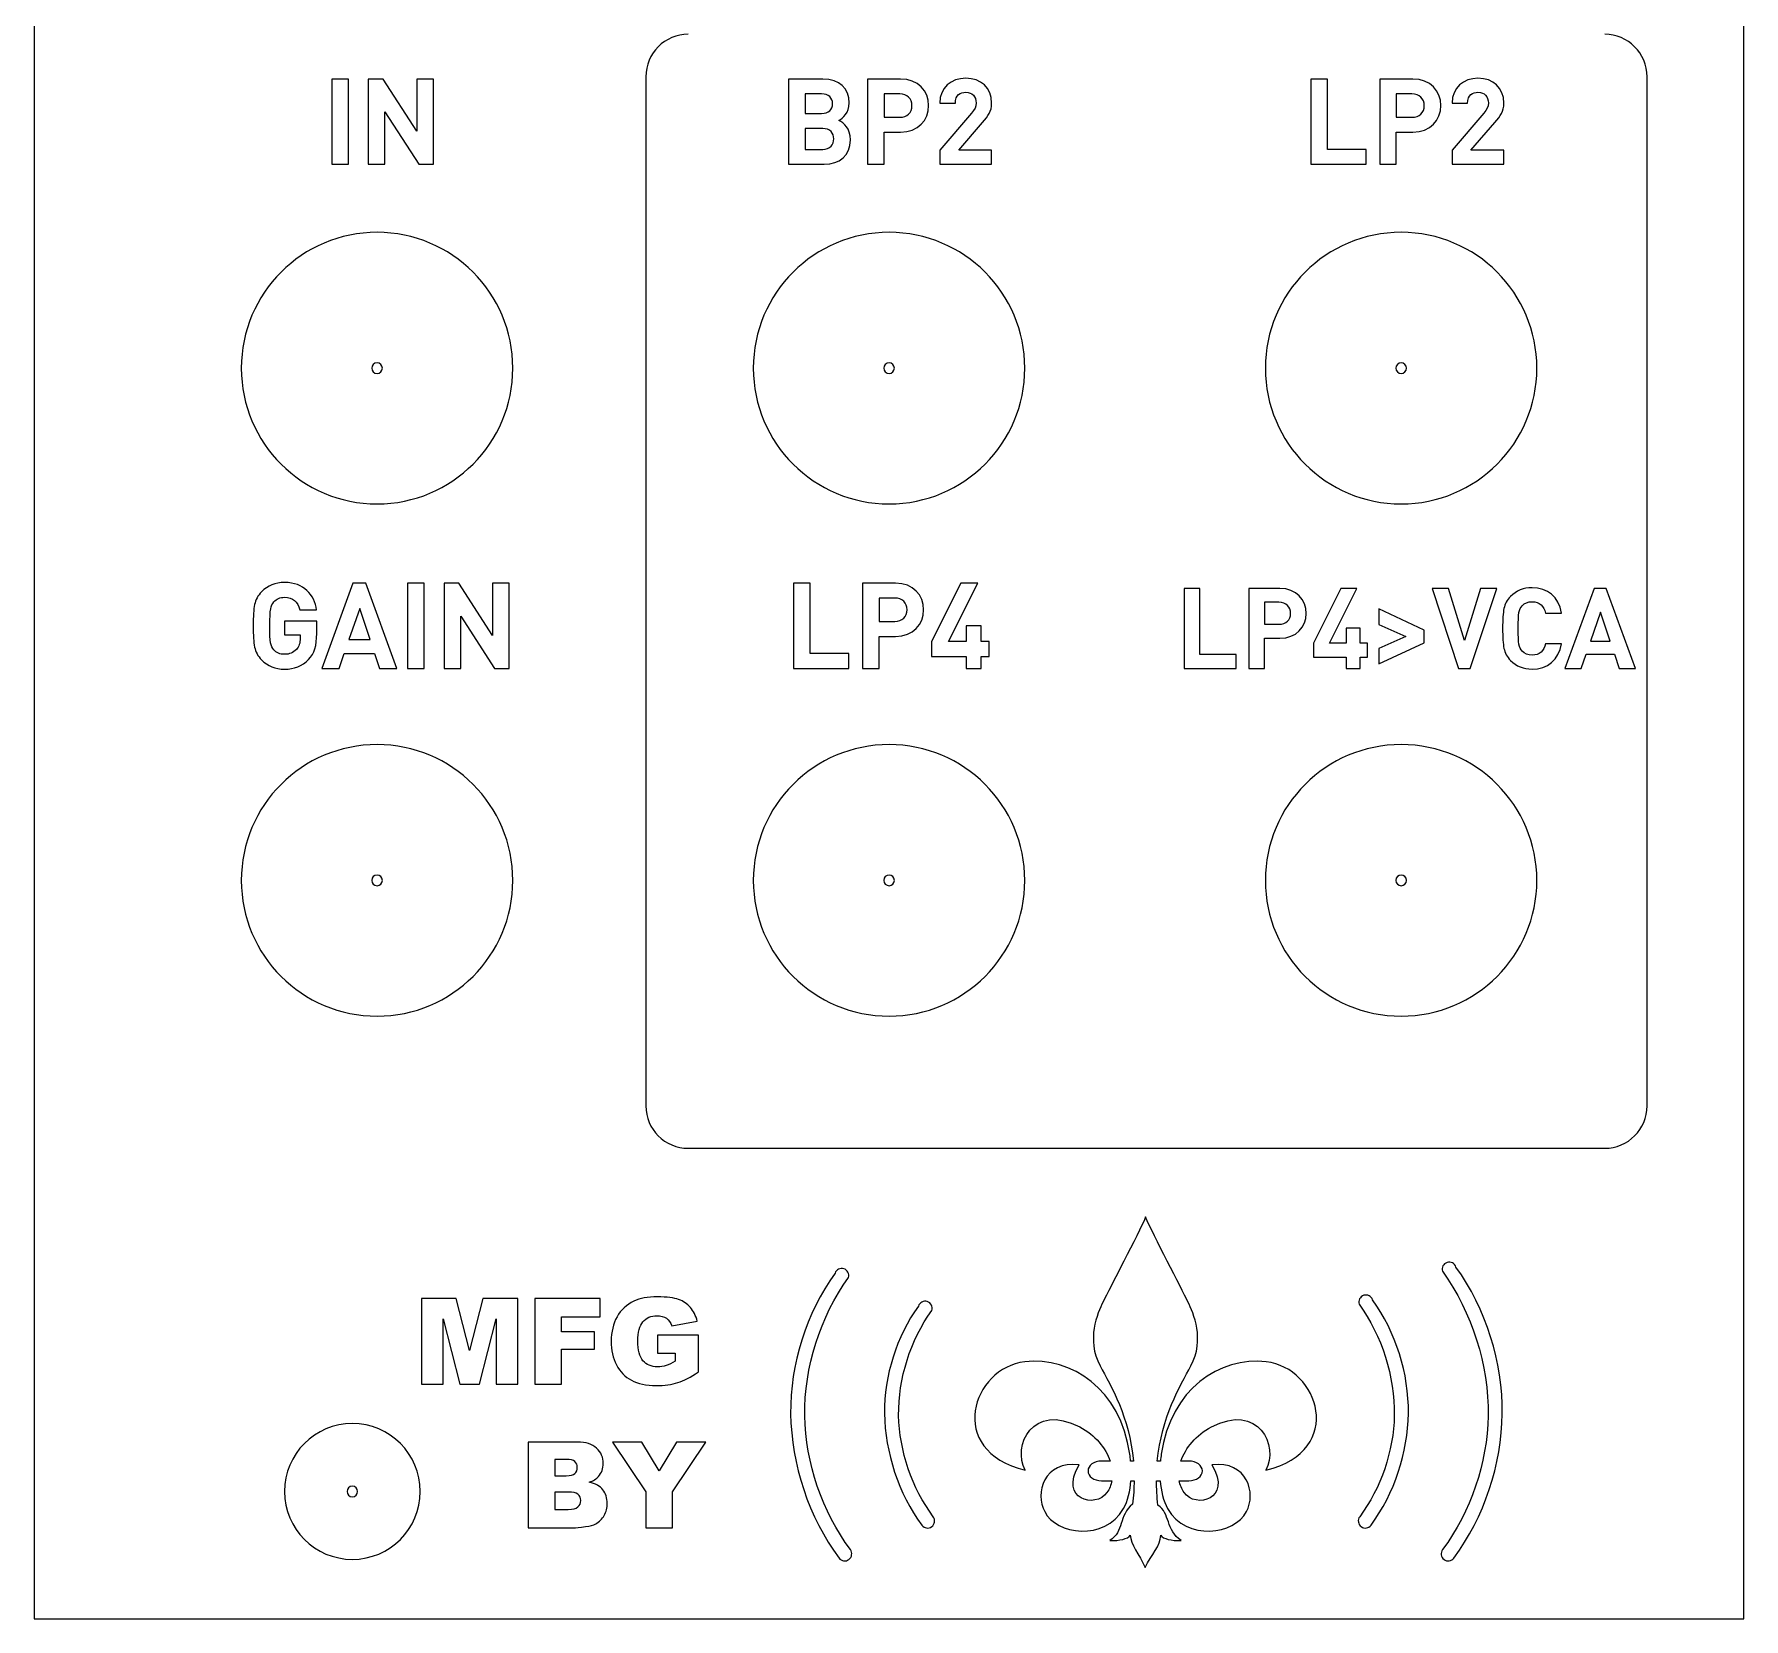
# Model space of a CAD drawing. Header units: millimetres. Extents: x 85 to 125, y -208 to -80.
# Drawn here: x 84.81 to 125.11, y -208.33 to -170.99 of the extents above; entities that cross this region are included whole.
import ezdxf

# ---------------------------------------------------------------- set-up
doc = ezdxf.new("R2010")
doc.units = ezdxf.units.MM

msp = doc.modelspace()

# ---------------------------------------------------------------- linework, layer by layer
at = {"color": 7, "linetype": 'Continuous', "lineweight": 15}
for p, q in [((84.806, -79.826), (84.806, -208.329)), ((125.107, -208.329), (125.107, -79.826)), ((92.213, -172.045), (91.821, -172.045)), ((91.821, -172.045), (91.821, -174.054)), ((92.213, -174.054), (92.213, -172.045)), ((93.032, -172.045), (92.682, -172.045)), ((92.682, -172.045), (92.682, -174.054)), ((93.828, -173.276), (93.032, -172.045)), ((94.22, -172.045), (93.828, -172.045)), ((93.828, -172.045), (93.828, -173.276)), ((94.22, -174.054), (94.22, -172.045)), ((99.224, -171.99), (99.224, -196.242)), ((102.591, -172.045), (102.591, -174.054)), ((103.398, -172.045), (102.591, -172.045)), ((104.449, -172.045), (104.449, -174.054)), ((105.228, -172.045), (104.449, -172.045)), ((115.294, -172.045), (114.901, -172.045)), ((114.901, -172.045), (114.901, -174.054)), ((115.294, -173.705), (115.294, -172.045)), ((116.524, -172.045), (116.524, -174.054)), ((117.303, -172.045), (116.524, -172.045)), ((122.828, -196.242), (122.828, -171.99)), ((103.367, -172.395), (102.984, -172.395)), ((102.984, -172.395), (102.984, -172.858)), ((105.208, -172.395), (104.841, -172.395)), ((104.841, -172.395), (104.841, -172.946)), ((117.283, -172.395), (116.916, -172.395)), ((116.916, -172.395), (116.916, -172.946)), ((93.074, -174.054), (93.074, -172.821)), ((93.074, -172.821), (93.87, -174.054)), ((102.984, -172.858), (103.367, -172.858)), ((106.154, -172.615), (106.521, -172.615)), ((106.905, -172.853), (106.154, -173.724)), ((118.229, -172.615), (118.596, -172.615)), ((118.98, -172.853), (118.229, -173.724)), ((103.393, -173.211), (102.984, -173.211)), ((102.984, -173.211), (102.984, -173.705)), ((104.841, -172.946), (105.208, -172.946)), ((106.6, -173.724), (107.161, -173.073)), ((116.916, -172.946), (117.283, -172.946)), ((118.675, -173.724), (119.237, -173.073)), ((104.841, -173.298), (105.228, -173.298)), ((104.841, -174.054), (104.841, -173.298)), ((116.916, -173.298), (117.303, -173.298)), ((116.916, -174.054), (116.916, -173.298)), ((91.821, -174.054), (92.213, -174.054)), ((92.682, -174.054), (93.074, -174.054)), ((93.87, -174.054), (94.22, -174.054)), ((102.591, -174.054), (103.432, -174.054)), ((102.984, -173.705), (103.393, -173.705)), ((104.449, -174.054), (104.841, -174.054)), ((106.154, -173.724), (106.154, -174.054)), ((106.154, -174.054), (107.376, -174.054)), ((107.376, -173.724), (106.6, -173.724)), ((107.376, -174.054), (107.376, -173.724)), ((114.901, -174.054), (116.204, -174.054)), ((116.204, -173.705), (115.294, -173.705)), ((116.204, -174.054), (116.204, -173.705)), ((116.524, -174.054), (116.916, -174.054)), ((118.229, -173.724), (118.229, -174.054)), ((118.229, -174.054), (119.451, -174.054)), ((119.451, -173.724), (118.675, -173.724)), ((119.451, -174.054), (119.451, -173.724)), ((92.317, -183.926), (91.586, -185.935)), ((92.624, -183.926), (92.317, -183.926)), ((93.358, -185.935), (92.624, -183.926)), ((93.999, -183.926), (93.607, -183.926)), ((93.607, -183.926), (93.607, -185.935)), ((93.999, -185.935), (93.999, -183.926)), ((94.818, -183.926), (94.468, -183.926)), ((94.468, -183.926), (94.468, -185.935)), ((95.613, -185.156), (94.818, -183.926)), ((96.006, -183.926), (95.613, -183.926)), ((95.613, -183.926), (95.613, -185.156)), ((96.006, -185.935), (96.006, -183.926)), ((102.708, -183.926), (102.708, -185.935)), ((103.101, -183.926), (102.708, -183.926)), ((103.101, -185.585), (103.101, -183.926)), ((104.332, -183.926), (104.332, -185.935)), ((105.111, -183.926), (104.332, -183.926)), ((106.646, -183.926), (105.958, -185.303)), ((106.359, -185.303), (107.047, -183.926)), ((107.047, -183.926), (106.646, -183.926)), ((111.916, -184.049), (111.916, -185.935)), ((112.285, -184.049), (111.916, -184.049)), ((112.285, -185.607), (112.285, -184.049)), ((114.169, -184.049), (113.438, -184.049)), ((113.438, -184.049), (113.438, -185.935)), ((115.609, -184.049), (114.962, -185.342)), ((115.339, -185.342), (115.985, -184.049)), ((115.985, -184.049), (115.609, -184.049)), ((117.762, -184.049), (118.384, -185.935)), ((118.144, -184.049), (117.762, -184.049)), ((118.522, -185.278), (118.144, -184.049)), ((118.901, -184.049), (118.522, -185.278)), ((118.66, -185.935), (119.286, -184.049)), ((119.286, -184.049), (118.901, -184.049)), ((121.577, -184.049), (120.89, -185.935)), ((121.865, -184.049), (121.577, -184.049)), ((122.554, -185.935), (121.865, -184.049)), ((91.068, -184.552), (91.463, -184.552)), ((92.48, -184.519), (92.226, -185.249)), ((92.726, -185.249), (92.48, -184.519)), ((104.724, -184.276), (104.724, -184.826)), ((105.091, -184.276), (104.724, -184.276)), ((114.15, -184.377), (113.806, -184.377)), ((113.806, -184.377), (113.806, -184.894)), ((116.5, -184.533), (116.5, -184.896)), ((117.576, -185.029), (116.5, -184.533)), ((91.466, -184.818), (90.707, -184.818)), ((90.707, -184.818), (90.707, -185.145)), ((91.466, -185.111), (91.466, -184.818)), ((94.86, -185.935), (94.86, -184.702)), ((94.86, -184.702), (95.656, -185.935)), ((104.724, -184.826), (105.091, -184.826)), ((106.779, -184.928), (106.779, -185.303)), ((107.131, -184.928), (106.779, -184.928)), ((107.131, -185.303), (107.131, -184.928)), ((113.806, -184.894), (114.15, -184.894)), ((116.5, -184.896), (117.138, -185.18)), ((120.436, -184.629), (120.81, -184.629)), ((121.73, -184.605), (121.492, -185.291)), ((121.96, -185.291), (121.73, -184.605)), ((90.707, -185.145), (91.077, -185.145)), ((91.077, -185.145), (91.077, -185.221)), ((92.226, -185.249), (92.726, -185.249)), ((104.724, -185.935), (104.724, -185.179)), ((104.724, -185.179), (105.111, -185.179)), ((105.958, -185.303), (105.958, -185.65)), ((106.779, -185.303), (106.359, -185.303)), ((107.315, -185.303), (107.131, -185.303)), ((107.315, -185.65), (107.315, -185.303)), ((113.806, -185.225), (114.169, -185.225)), ((113.806, -185.935), (113.806, -185.225)), ((114.962, -185.342), (114.962, -185.668)), ((115.733, -185.342), (115.339, -185.342)), ((115.733, -184.989), (115.733, -185.342)), ((116.065, -184.989), (115.733, -184.989)), ((116.065, -185.342), (116.065, -184.989)), ((116.237, -185.342), (116.065, -185.342)), ((116.237, -185.668), (116.237, -185.342)), ((117.138, -185.18), (116.5, -185.461)), ((116.5, -185.824), (117.576, -185.329)), ((117.576, -185.329), (117.576, -185.029)), ((120.81, -185.355), (120.436, -185.355)), ((121.492, -185.291), (121.96, -185.291)), ((91.995, -185.935), (92.116, -185.579)), ((92.116, -185.579), (92.83, -185.579)), ((92.83, -185.579), (92.949, -185.935)), ((104.012, -185.585), (103.101, -185.585)), ((104.012, -185.935), (104.012, -185.585)), ((105.958, -185.65), (106.779, -185.65)), ((106.779, -185.65), (106.779, -185.935)), ((107.131, -185.65), (107.315, -185.65)), ((107.131, -185.935), (107.131, -185.65)), ((113.14, -185.607), (112.285, -185.607)), ((113.14, -185.935), (113.14, -185.607)), ((114.962, -185.668), (115.733, -185.668)), ((115.733, -185.668), (115.733, -185.935)), ((116.065, -185.668), (116.237, -185.668)), ((116.065, -185.935), (116.065, -185.668)), ((116.5, -185.461), (116.5, -185.824)), ((121.275, -185.935), (121.389, -185.601)), ((121.389, -185.601), (122.058, -185.601)), ((122.058, -185.601), (122.171, -185.935)), ((91.586, -185.935), (91.995, -185.935)), ((92.949, -185.935), (93.358, -185.935)), ((93.607, -185.935), (93.999, -185.935)), ((94.468, -185.935), (94.86, -185.935)), ((95.656, -185.935), (96.006, -185.935)), ((102.708, -185.935), (104.012, -185.935)), ((104.332, -185.935), (104.724, -185.935)), ((106.779, -185.935), (107.131, -185.935)), ((111.916, -185.935), (113.14, -185.935)), ((113.438, -185.935), (113.806, -185.935)), ((115.733, -185.935), (116.065, -185.935)), ((118.384, -185.935), (118.66, -185.935)), ((120.89, -185.935), (121.275, -185.935)), ((122.171, -185.935), (122.554, -185.935)), ((100.224, -197.243), (121.828, -197.243)), ((94.754, -200.778), (93.933, -200.778)), ((93.933, -200.778), (93.933, -202.799)), ((95.07, -202.008), (94.754, -200.778)), ((95.385, -200.778), (95.07, -202.008)), ((96.205, -200.778), (95.385, -200.778)), ((96.205, -202.799), (96.205, -200.778)), ((98.149, -200.778), (96.606, -200.778)), ((96.606, -200.778), (96.606, -202.799)), ((98.149, -201.213), (98.149, -200.778)), ((94.444, -202.799), (94.444, -201.258)), ((94.444, -201.258), (94.837, -202.799)), ((95.3, -202.799), (95.694, -201.258)), ((95.694, -201.258), (95.694, -202.799)), ((97.233, -201.565), (97.233, -201.213)), ((97.233, -201.213), (98.149, -201.213)), ((99.836, -201.423), (100.438, -201.316)), ((98.016, -201.565), (97.233, -201.565)), ((98.016, -201.973), (98.016, -201.565)), ((100.466, -201.647), (99.501, -201.647)), ((99.501, -201.647), (99.501, -202.067)), ((100.466, -202.508), (100.466, -201.647)), ((97.233, -202.799), (97.233, -201.973)), ((97.233, -201.973), (98.016, -201.973)), ((99.501, -202.067), (99.919, -202.067)), ((99.919, -202.067), (99.919, -202.257)), ((93.933, -202.799), (94.444, -202.799)), ((94.837, -202.799), (95.3, -202.799)), ((95.694, -202.799), (96.205, -202.799)), ((96.606, -202.799), (97.233, -202.799)), ((97.616, -204.165), (96.448, -204.165)), ((96.448, -204.165), (96.448, -206.185)), ((99.131, -204.165), (98.437, -204.165)), ((98.437, -204.165), (99.224, -205.339)), ((99.538, -204.846), (99.131, -204.165)), ((99.946, -204.165), (99.538, -204.846)), ((99.85, -205.339), (100.635, -204.165)), ((100.635, -204.165), (99.946, -204.165)), ((97.077, -204.574), (97.077, -204.957)), ((97.353, -204.574), (97.077, -204.574)), ((110.17, -204.614), (109.966, -204.614)), ((110.717, -204.614), (110.652, -204.614)), ((111.356, -204.614), (111.282, -204.614)), ((112.025, -204.614), (111.838, -204.614)), ((97.077, -204.957), (97.349, -204.957)), ((109.966, -205.075), (110.211, -205.075)), ((110.659, -205.075), (110.735, -205.075)), ((111.261, -205.075), (111.35, -205.075)), ((111.798, -205.075), (112.025, -205.075)), ((97.077, -205.342), (97.077, -205.751)), ((97.394, -205.342), (97.077, -205.342)), ((99.224, -205.339), (99.224, -206.185)), ((99.85, -206.185), (99.85, -205.339)), ((97.077, -205.751), (97.396, -205.751)), ((96.448, -206.185), (97.525, -206.185)), ((99.224, -206.185), (99.85, -206.185)), ((84.806, -208.329), (125.107, -208.329))]:
    msp.add_line(p, q, dxfattribs=at)
for points in [[(100.224, -170.989), (99.674, -170.989), (99.224, -171.44), (99.224, -171.99)], [(122.828, -171.99), (122.828, -171.44), (122.378, -170.989), (121.828, -170.989)], [(104.019, -172.61), (104.019, -172.265), (103.791, -172.045), (103.398, -172.045)], [(105.891, -172.672), (105.891, -172.33), (105.642, -172.045), (105.228, -172.045)], [(106.766, -172.028), (106.422, -172.028), (106.154, -172.249), (106.154, -172.615)], [(107.376, -172.613), (107.376, -172.251), (107.122, -172.028), (106.766, -172.028)], [(117.966, -172.672), (117.966, -172.33), (117.718, -172.045), (117.303, -172.045)], [(118.841, -172.028), (118.497, -172.028), (118.229, -172.249), (118.229, -172.615)], [(119.451, -172.613), (119.451, -172.251), (119.197, -172.028), (118.841, -172.028)], [(103.627, -172.627), (103.627, -172.489), (103.534, -172.395), (103.367, -172.395)], [(105.498, -172.672), (105.498, -172.508), (105.386, -172.395), (105.208, -172.395)], [(106.521, -172.615), (106.521, -172.42), (106.645, -172.358), (106.766, -172.358)], [(106.766, -172.358), (106.921, -172.358), (107.009, -172.46), (107.009, -172.61)], [(117.574, -172.672), (117.574, -172.508), (117.461, -172.395), (117.283, -172.395)], [(118.596, -172.615), (118.596, -172.42), (118.72, -172.358), (118.841, -172.358)], [(118.841, -172.358), (118.997, -172.358), (119.085, -172.46), (119.085, -172.61)], [(103.367, -172.858), (103.534, -172.858), (103.627, -172.765), (103.627, -172.627)], [(103.771, -173.025), (103.872, -172.977), (104.019, -172.833), (104.019, -172.61)], [(105.208, -172.946), (105.386, -172.946), (105.498, -172.836), (105.498, -172.672)], [(105.228, -173.298), (105.642, -173.298), (105.891, -173.013), (105.891, -172.672)], [(107.009, -172.61), (107.009, -172.703), (106.978, -172.765), (106.905, -172.853)], [(107.161, -173.073), (107.3, -172.912), (107.376, -172.807), (107.376, -172.613)], [(117.283, -172.946), (117.461, -172.946), (117.574, -172.836), (117.574, -172.672)], [(117.303, -173.298), (117.718, -173.298), (117.966, -173.013), (117.966, -172.672)], [(119.085, -172.61), (119.085, -172.703), (119.054, -172.765), (118.98, -172.853)], [(119.237, -173.073), (119.375, -172.912), (119.451, -172.807), (119.451, -172.613)], [(103.655, -173.456), (103.655, -173.321), (103.57, -173.211), (103.393, -173.211)], [(104.047, -173.476), (104.047, -173.208), (103.892, -173.081), (103.771, -173.025)], [(103.393, -173.705), (103.57, -173.705), (103.655, -173.592), (103.655, -173.456)], [(103.432, -174.054), (103.791, -174.054), (104.047, -173.851), (104.047, -173.476)], [(90.165, -184.129), (90.078, -184.217), (90.024, -184.315), (90.002, -184.431)], [(90.707, -183.909), (90.493, -183.909), (90.312, -183.983), (90.165, -184.129)], [(91.463, -184.552), (91.41, -184.203), (91.164, -183.909), (90.707, -183.909)], [(105.773, -184.552), (105.773, -184.211), (105.525, -183.926), (105.111, -183.926)], [(114.792, -184.637), (114.792, -184.316), (114.558, -184.049), (114.169, -184.049)], [(120.116, -184.033), (119.915, -184.033), (119.745, -184.102), (119.607, -184.24)], [(120.81, -184.629), (120.746, -184.245), (120.479, -184.033), (120.116, -184.033)], [(90.002, -184.431), (89.979, -184.544), (89.968, -184.711), (89.968, -184.93)], [(90.36, -184.93), (90.36, -184.533), (90.383, -184.459), (90.456, -184.366)], [(90.456, -184.366), (90.518, -184.296), (90.603, -184.259), (90.707, -184.259)], [(90.707, -184.259), (90.902, -184.259), (91.02, -184.358), (91.068, -184.552)], [(105.381, -184.552), (105.381, -184.389), (105.268, -184.276), (105.091, -184.276)], [(105.091, -184.826), (105.268, -184.826), (105.381, -184.716), (105.381, -184.552)], [(105.111, -185.179), (105.525, -185.179), (105.773, -184.894), (105.773, -184.552)], [(114.423, -184.637), (114.423, -184.483), (114.318, -184.377), (114.15, -184.377)], [(119.453, -184.523), (119.432, -184.629), (119.421, -184.785), (119.421, -184.992)], [(119.607, -184.24), (119.525, -184.322), (119.475, -184.414), (119.453, -184.523)], [(119.789, -184.992), (119.789, -184.626), (119.805, -184.541), (119.883, -184.459)], [(119.883, -184.459), (119.938, -184.393), (120.018, -184.362), (120.119, -184.362)], [(120.119, -184.362), (120.296, -184.362), (120.396, -184.467), (120.436, -184.629)], [(89.968, -184.93), (89.968, -185.151), (89.979, -185.317), (90.002, -185.43)], [(90.456, -185.498), (90.377, -185.405), (90.36, -185.326), (90.36, -184.93)], [(114.15, -184.894), (114.318, -184.894), (114.423, -184.79), (114.423, -184.637)], [(114.169, -185.225), (114.558, -185.225), (114.792, -184.957), (114.792, -184.637)], [(91.077, -185.221), (91.077, -185.331), (91.046, -185.422), (90.987, -185.489)], [(91.274, -185.723), (91.413, -185.577), (91.466, -185.405), (91.466, -185.111)], [(119.421, -184.992), (119.421, -185.199), (119.432, -185.355), (119.453, -185.461)], [(119.883, -185.524), (119.805, -185.442), (119.789, -185.358), (119.789, -184.992)], [(120.116, -185.951), (120.476, -185.951), (120.746, -185.739), (120.81, -185.355)], [(120.436, -185.355), (120.396, -185.516), (120.296, -185.622), (120.119, -185.622)], [(90.002, -185.43), (90.024, -185.543), (90.078, -185.644), (90.165, -185.732)], [(90.165, -185.732), (90.312, -185.878), (90.493, -185.952), (90.707, -185.952)], [(90.707, -185.602), (90.6, -185.602), (90.515, -185.568), (90.456, -185.498)], [(90.987, -185.489), (90.916, -185.565), (90.823, -185.602), (90.707, -185.602)], [(90.707, -185.952), (90.933, -185.952), (91.119, -185.881), (91.274, -185.723)], [(119.453, -185.461), (119.475, -185.567), (119.525, -185.662), (119.607, -185.744)], [(119.607, -185.744), (119.745, -185.882), (119.915, -185.951), (120.116, -185.951)], [(120.119, -185.622), (120.018, -185.622), (119.938, -185.591), (119.883, -185.524)], [(99.224, -196.242), (99.224, -196.793), (99.674, -197.243), (100.224, -197.243)], [(121.828, -197.243), (122.378, -197.243), (122.828, -196.793), (122.828, -196.242)], [(111.006, -198.859), (110.833, -199.286), (110.153, -200.546), (110.003, -200.857)], [(112.004, -200.857), (111.853, -200.546), (111.179, -199.286), (111.006, -198.859)], [(103.684, -200.188), (103.007, -201.126), (102.623, -202.339), (102.638, -203.496)], [(102.971, -203.545), (102.956, -202.406), (103.334, -201.212), (104.001, -200.288)], [(118.005, -200.141), (118.701, -201.106), (119.096, -202.355), (119.081, -203.545)], [(119.414, -203.496), (119.429, -202.288), (119.028, -201.02), (118.322, -200.041)], [(98.945, -200.842), (98.769, -200.926), (98.636, -201.05), (98.545, -201.213)], [(99.497, -200.744), (99.266, -200.744), (99.081, -200.777), (98.945, -200.842)], [(99.998, -200.805), (99.887, -200.764), (99.72, -200.744), (99.497, -200.744)], [(100.274, -200.993), (100.201, -200.908), (100.109, -200.845), (99.998, -200.805)], [(100.438, -201.316), (100.402, -201.185), (100.347, -201.078), (100.274, -200.993)], [(105.649, -200.963), (105.133, -201.679), (104.84, -202.605), (104.851, -203.487)], [(105.184, -203.536), (105.173, -202.671), (105.46, -201.764), (105.966, -201.063)], [(110.003, -200.857), (109.871, -201.132), (109.599, -201.746), (109.934, -202.369)], [(112.073, -202.369), (112.407, -201.746), (112.136, -201.132), (112.004, -200.857)], [(116.039, -200.916), (116.575, -201.659), (116.879, -202.62), (116.868, -203.536)], [(117.201, -203.487), (117.213, -202.553), (116.903, -201.573), (116.356, -200.816)], [(98.545, -201.213), (98.454, -201.376), (98.408, -201.568), (98.408, -201.789)], [(99.034, -201.782), (99.034, -201.576), (99.075, -201.425), (99.156, -201.33)], [(99.156, -201.33), (99.237, -201.235), (99.346, -201.188), (99.483, -201.188)], [(99.483, -201.188), (99.575, -201.188), (99.651, -201.208), (99.71, -201.248)], [(99.71, -201.248), (99.769, -201.289), (99.811, -201.347), (99.836, -201.423)], [(98.408, -201.789), (98.408, -201.998), (98.45, -202.184), (98.533, -202.345)], [(99.157, -202.25), (99.075, -202.156), (99.034, -202), (99.034, -201.782)], [(99.501, -202.391), (99.354, -202.391), (99.24, -202.344), (99.157, -202.25)], [(99.919, -202.257), (99.837, -202.306), (99.764, -202.34), (99.701, -202.36)], [(108.157, -202.273), (106.927, -202.414), (106.266, -204.359), (108.169, -204.829)], [(110.633, -204.451), (110.415, -202.915), (109.258, -202.147), (108.157, -202.273)], [(113.851, -202.273), (112.751, -202.147), (111.593, -202.915), (111.375, -204.451)], [(113.84, -204.829), (115.742, -204.359), (115.082, -202.414), (113.851, -202.273)], [(98.533, -202.345), (98.616, -202.507), (98.734, -202.629), (98.885, -202.71)], [(98.885, -202.71), (99.036, -202.792), (99.231, -202.833), (99.471, -202.833)], [(99.701, -202.36), (99.638, -202.381), (99.571, -202.391), (99.501, -202.391)], [(99.976, -202.765), (100.118, -202.719), (100.281, -202.634), (100.466, -202.508)], [(109.934, -202.369), (110.192, -202.849), (110.623, -203.572), (110.717, -204.614)], [(111.282, -204.614), (111.383, -203.577), (111.816, -202.846), (112.073, -202.369)], [(99.471, -202.833), (99.666, -202.833), (99.834, -202.81), (99.976, -202.765)], [(102.638, -203.496), (102.653, -204.692), (103.065, -205.938), (103.778, -206.898)], [(104.851, -203.487), (104.862, -204.413), (105.18, -205.379), (105.733, -206.123)], [(108.169, -204.829), (107.859, -204.256), (108.341, -203.224), (109.453, -203.809)], [(112.556, -203.809), (113.668, -203.224), (114.149, -204.256), (113.84, -204.829)], [(116.319, -206.123), (116.872, -205.379), (117.189, -204.413), (117.201, -203.487)], [(118.273, -206.898), (118.987, -205.938), (119.399, -204.692), (119.414, -203.496)], [(104.045, -206.7), (103.382, -205.808), (102.99, -204.656), (102.971, -203.545)], [(106, -205.925), (105.498, -205.25), (105.2, -204.377), (105.184, -203.536)], [(109.453, -203.809), (109.814, -203.999), (110.066, -204.303), (110.17, -204.614)], [(111.838, -204.614), (111.942, -204.303), (112.194, -203.999), (112.556, -203.809)], [(116.868, -203.536), (116.852, -204.377), (116.554, -205.25), (116.052, -205.925)], [(119.081, -203.545), (119.062, -204.656), (118.669, -205.808), (118.007, -206.7)], [(98.065, -204.31), (97.96, -204.213), (97.811, -204.165), (97.616, -204.165)], [(98.221, -204.668), (98.221, -204.526), (98.169, -204.406), (98.065, -204.31)], [(97.552, -204.624), (97.514, -204.591), (97.447, -204.574), (97.353, -204.574)], [(97.609, -204.762), (97.609, -204.703), (97.59, -204.657), (97.552, -204.624)], [(98.109, -204.975), (98.184, -204.89), (98.221, -204.787), (98.221, -204.668)], [(109.441, -204.703), (108.608, -204.593), (108.386, -205.379), (108.627, -205.803)], [(110.094, -205.356), (109.831, -205.734), (108.948, -205.528), (109.441, -204.703)], [(109.966, -204.614), (109.791, -204.614), (109.648, -204.717), (109.648, -204.845)], [(110.652, -204.614), (110.647, -204.559), (110.641, -204.504), (110.633, -204.451)], [(111.375, -204.451), (111.368, -204.504), (111.361, -204.559), (111.356, -204.614)], [(112.568, -204.703), (113.061, -205.528), (112.178, -205.734), (111.914, -205.356)], [(112.343, -204.845), (112.343, -204.717), (112.2, -204.614), (112.025, -204.614)], [(113.382, -205.803), (113.622, -205.379), (113.401, -204.593), (112.568, -204.703)], [(97.349, -204.957), (97.446, -204.957), (97.514, -204.94), (97.552, -204.907)], [(97.552, -204.907), (97.59, -204.874), (97.609, -204.825), (97.609, -204.762)], [(97.892, -205.11), (97.987, -205.077), (98.06, -205.032), (98.109, -204.975)], [(98.212, -205.29), (98.144, -205.205), (98.037, -205.145), (97.892, -205.11)], [(109.648, -204.845), (109.648, -204.972), (109.791, -205.075), (109.966, -205.075)], [(110.211, -205.075), (110.192, -205.175), (110.154, -205.271), (110.094, -205.356)], [(110.484, -205.734), (110.589, -205.549), (110.642, -205.317), (110.659, -205.075)], [(110.735, -205.075), (110.733, -205.25), (110.722, -205.434), (110.698, -205.625)], [(111.297, -205.65), (111.273, -205.45), (111.262, -205.258), (111.261, -205.075)], [(111.35, -205.075), (111.367, -205.317), (111.42, -205.549), (111.524, -205.734)], [(111.914, -205.356), (111.855, -205.271), (111.816, -205.175), (111.798, -205.075)], [(112.025, -205.075), (112.2, -205.075), (112.343, -204.972), (112.343, -204.845)], [(97.624, -205.396), (97.58, -205.36), (97.504, -205.342), (97.394, -205.342)], [(97.689, -205.54), (97.689, -205.481), (97.667, -205.432), (97.624, -205.396)], [(98.315, -205.611), (98.315, -205.482), (98.28, -205.375), (98.212, -205.29)], [(97.396, -205.751), (97.503, -205.751), (97.579, -205.732), (97.623, -205.694)], [(97.623, -205.694), (97.667, -205.656), (97.689, -205.605), (97.689, -205.54)], [(98.042, -206.091), (98.126, -206.043), (98.193, -205.977), (98.242, -205.893)], [(98.242, -205.893), (98.29, -205.809), (98.315, -205.715), (98.315, -205.611)], [(108.627, -205.803), (108.891, -206.344), (110.047, -206.506), (110.484, -205.734)], [(110.698, -205.625), (110.367, -205.897), (110.5, -206.279), (110.161, -206.487)], [(111.846, -206.487), (111.476, -206.244), (111.589, -205.838), (111.297, -205.65)], [(111.524, -205.734), (111.962, -206.506), (113.117, -206.344), (113.382, -205.803)], [(97.525, -206.185), (97.571, -206.185), (97.664, -206.176), (97.805, -206.158)], [(97.805, -206.158), (97.91, -206.144), (97.99, -206.122), (98.042, -206.091)], [(110.161, -206.487), (110.394, -206.493), (110.583, -206.447), (110.644, -206.362)], [(110.644, -206.362), (110.644, -206.564), (110.861, -206.818), (110.995, -207.121)], [(110.995, -207.121), (111.14, -206.819), (111.362, -206.61), (111.362, -206.362)], [(111.362, -206.362), (111.424, -206.447), (111.613, -206.493), (111.846, -206.487)]]:
    msp.add_open_spline(points, degree=3, dxfattribs=at)
for points, knots in [([(96.088, -178.858), (96.088, -177.091), (94.655, -175.658), (92.888, -175.658), (91.12, -175.658), (89.688, -177.091), (89.688, -178.858)], [2, 2, 2, 2, 3, 3, 3, 4, 4, 4, 4]), ([(108.158, -178.858), (108.158, -177.091), (106.726, -175.658), (104.958, -175.658), (103.191, -175.658), (101.758, -177.091), (101.758, -178.858)], [2, 2, 2, 2, 3, 3, 3, 4, 4, 4, 4]), ([(120.229, -178.858), (120.229, -177.091), (118.796, -175.658), (117.029, -175.658), (115.261, -175.658), (113.828, -177.091), (113.828, -178.858)], [2, 2, 2, 2, 3, 3, 3, 4, 4, 4, 4]), ([(89.688, -178.858), (89.688, -180.626), (91.12, -182.058), (92.888, -182.058), (94.655, -182.058), (96.088, -180.626), (96.088, -178.858)], [0, 0, 0, 0, 1, 1, 1, 2, 2, 2, 2]), ([(93.013, -178.858), (93.013, -178.789), (92.957, -178.733), (92.888, -178.733), (92.819, -178.733), (92.763, -178.789), (92.763, -178.858)], [2, 2, 2, 2, 3, 3, 3, 4, 4, 4, 4]), ([(92.763, -178.858), (92.763, -178.927), (92.819, -178.983), (92.888, -178.983), (92.957, -178.983), (93.013, -178.927), (93.013, -178.858)], [0, 0, 0, 0, 1, 1, 1, 2, 2, 2, 2]), ([(101.758, -178.858), (101.758, -180.626), (103.191, -182.058), (104.958, -182.058), (106.726, -182.058), (108.158, -180.626), (108.158, -178.858)], [0, 0, 0, 0, 1, 1, 1, 2, 2, 2, 2]), ([(105.083, -178.858), (105.083, -178.789), (105.027, -178.733), (104.958, -178.733), (104.889, -178.733), (104.833, -178.789), (104.833, -178.858)], [2, 2, 2, 2, 3, 3, 3, 4, 4, 4, 4]), ([(104.833, -178.858), (104.833, -178.927), (104.889, -178.983), (104.958, -178.983), (105.027, -178.983), (105.083, -178.927), (105.083, -178.858)], [0, 0, 0, 0, 1, 1, 1, 2, 2, 2, 2]), ([(113.828, -178.858), (113.828, -180.626), (115.261, -182.058), (117.029, -182.058), (118.796, -182.058), (120.229, -180.626), (120.229, -178.858)], [0, 0, 0, 0, 1, 1, 1, 2, 2, 2, 2]), ([(117.154, -178.858), (117.154, -178.789), (117.098, -178.733), (117.029, -178.733), (116.959, -178.733), (116.904, -178.789), (116.904, -178.858)], [2, 2, 2, 2, 3, 3, 3, 4, 4, 4, 4]), ([(116.904, -178.858), (116.904, -178.927), (116.959, -178.983), (117.029, -178.983), (117.098, -178.983), (117.154, -178.927), (117.154, -178.858)], [0, 0, 0, 0, 1, 1, 1, 2, 2, 2, 2]), ([(96.088, -190.929), (96.088, -189.161), (94.655, -187.729), (92.888, -187.729), (91.12, -187.729), (89.688, -189.161), (89.688, -190.929)], [2, 2, 2, 2, 3, 3, 3, 4, 4, 4, 4]), ([(108.158, -190.929), (108.158, -189.162), (106.726, -187.729), (104.958, -187.729), (103.191, -187.729), (101.758, -189.162), (101.758, -190.929)], [2, 2, 2, 2, 3, 3, 3, 4, 4, 4, 4]), ([(120.229, -190.929), (120.229, -189.162), (118.796, -187.729), (117.029, -187.729), (115.261, -187.729), (113.828, -189.162), (113.828, -190.929)], [2, 2, 2, 2, 3, 3, 3, 4, 4, 4, 4]), ([(89.688, -190.929), (89.688, -192.696), (91.12, -194.129), (92.888, -194.129), (94.655, -194.129), (96.088, -192.696), (96.088, -190.929)], [0, 0, 0, 0, 1, 1, 1, 2, 2, 2, 2]), ([(93.013, -190.929), (93.013, -190.86), (92.957, -190.804), (92.888, -190.804), (92.819, -190.804), (92.763, -190.86), (92.763, -190.929)], [2, 2, 2, 2, 3, 3, 3, 4, 4, 4, 4]), ([(92.763, -190.929), (92.763, -190.998), (92.819, -191.054), (92.888, -191.054), (92.957, -191.054), (93.013, -190.998), (93.013, -190.929)], [0, 0, 0, 0, 1, 1, 1, 2, 2, 2, 2]), ([(101.758, -190.929), (101.758, -192.696), (103.191, -194.129), (104.958, -194.129), (106.726, -194.129), (108.158, -192.696), (108.158, -190.929)], [0, 0, 0, 0, 1, 1, 1, 2, 2, 2, 2]), ([(105.083, -190.929), (105.083, -190.86), (105.027, -190.804), (104.958, -190.804), (104.889, -190.804), (104.833, -190.86), (104.833, -190.929)], [2, 2, 2, 2, 3, 3, 3, 4, 4, 4, 4]), ([(104.833, -190.929), (104.833, -190.998), (104.889, -191.054), (104.958, -191.054), (105.027, -191.054), (105.083, -190.998), (105.083, -190.929)], [0, 0, 0, 0, 1, 1, 1, 2, 2, 2, 2]), ([(113.828, -190.929), (113.828, -192.696), (115.261, -194.129), (117.029, -194.129), (118.796, -194.129), (120.229, -192.696), (120.229, -190.929)], [0, 0, 0, 0, 1, 1, 1, 2, 2, 2, 2]), ([(117.154, -190.929), (117.154, -190.86), (117.098, -190.804), (117.029, -190.804), (116.959, -190.804), (116.904, -190.86), (116.904, -190.929)], [2, 2, 2, 2, 3, 3, 3, 4, 4, 4, 4]), ([(116.904, -190.929), (116.904, -190.998), (116.959, -191.054), (117.029, -191.054), (117.098, -191.054), (117.154, -190.998), (117.154, -190.929)], [0, 0, 0, 0, 1, 1, 1, 2, 2, 2, 2]), ([(104.001, -200.288), (104.028, -200.201), (103.98, -200.108), (103.892, -200.08), (103.805, -200.052), (103.711, -200.101), (103.684, -200.188)], [0, 0, 0, 0, 1, 1, 1, 2, 2, 2, 2]), ([(118.322, -200.041), (118.294, -199.953), (118.2, -199.905), (118.113, -199.932), (118.025, -199.96), (117.977, -200.053), (118.005, -200.141)], [0, 0, 0, 0, 1, 1, 1, 2, 2, 2, 2]), ([(116.356, -200.816), (116.329, -200.728), (116.235, -200.68), (116.148, -200.707), (116.06, -200.735), (116.012, -200.828), (116.039, -200.916)], [0, 0, 0, 0, 1, 1, 1, 2, 2, 2, 2]), ([(105.966, -201.063), (105.994, -200.976), (105.945, -200.882), (105.858, -200.855), (105.77, -200.827), (105.677, -200.876), (105.649, -200.963)], [0, 0, 0, 0, 1, 1, 1, 2, 2, 2, 2]), ([(93.906, -205.329), (93.906, -204.445), (93.19, -203.729), (92.306, -203.729), (91.422, -203.729), (90.706, -204.445), (90.706, -205.329)], [2, 2, 2, 2, 3, 3, 3, 4, 4, 4, 4]), ([(90.706, -205.329), (90.706, -206.213), (91.422, -206.929), (92.306, -206.929), (93.19, -206.929), (93.906, -206.213), (93.906, -205.329)], [0, 0, 0, 0, 1, 1, 1, 2, 2, 2, 2]), ([(92.431, -205.329), (92.431, -205.26), (92.375, -205.204), (92.306, -205.204), (92.237, -205.204), (92.181, -205.26), (92.181, -205.329)], [2, 2, 2, 2, 3, 3, 3, 4, 4, 4, 4]), ([(92.181, -205.329), (92.181, -205.398), (92.237, -205.454), (92.306, -205.454), (92.375, -205.454), (92.431, -205.398), (92.431, -205.329)], [0, 0, 0, 0, 1, 1, 1, 2, 2, 2, 2]), ([(105.733, -206.123), (105.788, -206.197), (105.892, -206.212), (105.965, -206.158), (106.039, -206.103), (106.054, -205.999), (106, -205.925)], [0, 0, 0, 0, 1, 1, 1, 2, 2, 2, 2]), ([(116.052, -205.925), (115.997, -205.999), (116.013, -206.103), (116.086, -206.158), (116.16, -206.212), (116.264, -206.197), (116.319, -206.123)], [0, 0, 0, 0, 1, 1, 1, 2, 2, 2, 2]), ([(103.778, -206.898), (103.833, -206.972), (103.937, -206.987), (104.011, -206.933), (104.085, -206.878), (104.1, -206.774), (104.045, -206.7)], [0, 0, 0, 0, 1, 1, 1, 2, 2, 2, 2]), ([(118.007, -206.7), (117.952, -206.774), (117.967, -206.878), (118.041, -206.933), (118.115, -206.987), (118.219, -206.972), (118.273, -206.898)], [0, 0, 0, 0, 1, 1, 1, 2, 2, 2, 2])]:
    msp.add_open_spline(points, degree=3, knots=knots, dxfattribs=at)

doc.saveas('drawing.dxf')
